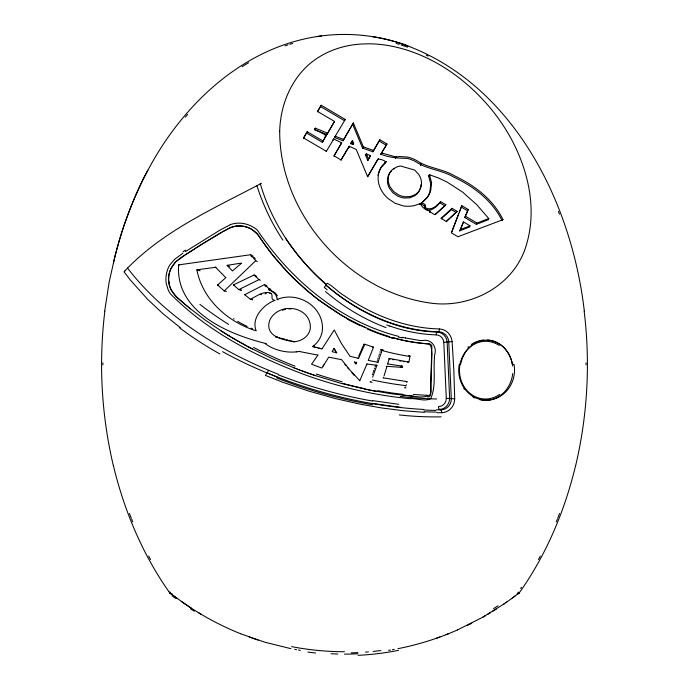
<?xml version="1.0" encoding="UTF-8"?>
<svg xmlns="http://www.w3.org/2000/svg" width="689" height="689" viewBox="0 0 689 689"><rect width="100%" height="100%" fill="white"/><g stroke="black" fill="none" stroke-linecap="round" stroke-linejoin="round"><path stroke-width="1.03" d="M420.988 184.609L420.609 187.666L419.024 191.387A18.422 15.959 30.5 0 1 414.752 195.745L409.912 197.786L404.383 198.036A18.405 15.942 30.5 0 1 397.751 196.089L392.971 192.842L389.518 188.398A18.147 15.718 30.5 0 1 387.399 181.173L387.786 177.073L388.897 174.231A17.897 15.502 30.5 0 1 391.343 170.975M402.962 395.245C411.876 395.021 422.512 399.715 430.444 394.547L431.865 346.653A2.713 2.618 84.4 0 0 429.35 344C417.336 342.898 404.848 341.253 393.049 337.67M387.485 363.93L402.23 366.135L402.135 367.383L386.21 366.281M402.135 367.461L400.92 367.401M251.089 256.652L253.173 256.317L250.624 254.732L178.64 264.877C175.092 311.919 228.584 334.475 266.333 343.622M104.685 311.101L109.172 282.034L115.64 253.345M409.025 361.673L409.989 355.696L408.629 355.748M459.632 364.688L459.77 363.947M405.692 381.439L406.975 381.62L406.803 382.455M406.346 384.746L406.217 385.384M405.881 386.968L405.683 387.924L404.426 387.683M575.659 465.376C564.791 510.764 546.377 554.662 519.291 592.807M407.483 362.095L408.956 362.104L389.233 358.469L387.683 363.938M386.977 366.341L384.1 375.729M380.655 349.995L383.299 350.055M379.966 352.217L380.139 351.657M382.171 349.745L381.336 352.363M379.226 354.542L379.406 353.948M383.239 377.848L383.644 377.167M378.649 356.316L378.838 355.722M381.215 352.734L378.02 362.293L377.193 362.233M353.19 144.612L353.638 143.252L352.535 140.625L350.606 143.631L353.19 144.612L352.535 143.036M377.882 358.668L378.072 358.082M470.019 225.794L469.631 226.965L459.684 230.867L463.482 221.944L470.019 225.794L460.596 229.48L459.684 230.867M377.296 360.442L377.486 359.847M375.186 366.608L375.436 365.893M374.437 368.77L374.687 368.055M366.824 363.99L376.969 365.299L372.594 377.253M373.662 370.923L373.92 370.208M373.145 372.361L373.404 371.647M372.361 374.506L372.628 373.791M377.985 175.325A28.602 24.77 30.5 0 1 381.387 167.194L385.737 162.561C386.779 160.985 378.313 157.97 377.581 159.676L367.659 176.53M363.473 345.086L363.783 344.336L364.782 344.25L373.498 347.17L368.253 360.425M386.15 161.459L381.947 165.971A28.731 24.882 30.5 0 0 378.528 174.136C377.383 179.795 378.692 185.754 381.603 190.681A29.584 25.622 30.5 0 0 388.01 198.492L395.064 203.264L403.039 205.839A28.542 24.718 30.5 0 0 414.39 205.589L420.462 203.531A7.768 6.726 30.5 0 0 421.616 205.822A10.585 9.172 30.5 0 0 425.492 209.241C431.219 212.556 437.885 205.667 440.59 201.713C437.308 205.029 432.658 210.085 427.283 208.578C424.657 208.827 425.544 203.221 424.321 205.83L420.781 203.746L421.694 202.6L425.147 204.633L424.278 207.001L425.501 209.284A15.761 13.651 30.5 0 0 429.953 211.084L429.6 212.419M420.781 203.746L426.612 198.303A28.843 24.976 30.5 0 0 429.936 191.551L430.754 183.946L428.558 175.678L429.462 174.73L438.6 178.02L447.049 182.042L462.672 192.153L476.547 204.495L488.751 218.508L488.277 219.722L476.366 224.356L464.791 217.543L468.253 209.482L461.845 205.71L459.313 212.1M460.596 229.48L463.482 221.944M464.791 217.543L468.253 209.482M451.562 232.331L458.667 213.779M461.845 205.71L451.424 232.916L457.944 236.758L502.996 219.645M557.745 518.18L559.554 513.451M370.053 381.827L370.854 381.723M366.944 364.007L359.796 380.672L359.296 380.466M556.238 521.935L557.384 519.127M362.767 346.756L363 346.197M364.782 344.25L358.581 358.332L357.935 358.254M362.526 347.316L361.363 350.055M360.778 351.424L361.07 350.744M360.476 352.113L359.288 354.835M333.984 156.119L341.675 142.778L333.752 139.014L333.011 139.996L333.864 139.075M370.036 156.748L370.518 155.654L366.29 153.888L365.385 154.801L367.788 160.554L370.363 155.585M358.693 356.196L358.995 355.515M322.357 142.339L322.977 141.021L307.165 131.711L306.545 133.029L322.357 142.339L326.302 135.363L314.864 129.36M502.143 220.713A73.801 63.913 30.5 0 0 493.737 207.363C483.282 193.997 468.908 184.247 453.689 177.039C442.062 170.019 427.447 169.511 416.32 162.044A27.973 24.227 30.5 0 0 406.846 158.324C397.906 158.263 389.319 157.574 380.802 154.198L386.968 144.001L379.846 139.807L373.559 150.486L363.37 146.886L353.354 122.935L343.027 140.754L334.509 137.456L345.267 119.447L321.169 105.262L317.534 111.437L334.509 121.428L326.982 134.484L314.52 129.799M170.562 269.52C175.101 258.659 187.33 254.482 196.038 247.885M326.061 284.996C326.379 284.376 326.827 283.842 327.258 283.3C332.615 285.771 338.79 292.704 344.715 295.977C372.448 315.209 405.339 328.11 439.324 328.946A2.687 0.715 -88.6 0 1 438.583 331.771A10.688 10.326 -89.7 0 1 448.746 341.804L451.304 398.767A10.74 10.344 -85.2 0 1 440.891 409.843L436.283 409.834M314.752 129.291L315.286 128.128L314.692 129.437L315.407 128.18L327.585 133.184L334.509 121.428M355.748 362.75C354.206 365.161 357.806 362.853 356.23 362.345M352.673 124.373L362.595 148.126L372.956 151.778L373.559 150.486M326.982 134.484L327.585 133.184M343.027 140.754L353.354 122.935M385.392 162.845L385.978 161.596M317.483 111.799L321.169 105.262M372.956 151.778L379.846 139.807M367.788 160.554L370.518 155.654M430.444 394.547L431.193 391.808L430.909 383.962L431.943 354L431.211 347.144L429.35 343.975A157.85 139.367 33.1 0 1 419.98 343.122L416.208 342.605M395.495 158.281L396.123 157.014L399.293 156.506L407.535 157.058A28.103 24.339 30.5 0 1 417.06 160.795C428.179 168.262 442.794 168.762 454.413 175.79C469.657 182.998 484.04 192.774 494.521 206.149A73.93 64.025 30.5 0 1 502.944 219.533M441.304 218.783L451.373 209.637L452.01 208.336L457.186 211.377L446.257 221.703M395.426 158.298L396.123 157.014L395.348 158.272M476.366 224.356L477.038 223.064L488.751 218.508M145.603 174.722C180.217 106.425 242.916 46.017 321.462 35.931M488.647 218.379L488.277 219.722M538.445 559.571L540.34 556.101M420.626 165.067L421.315 163.801M381.163 154.302L381.861 153.036M372.749 151.718L373.455 150.452M334.82 137.576L335.534 136.319M342.812 140.668L343.639 139.454M362.724 148.169L363.43 146.912M326.767 134.398L327.482 133.141M274.954 300.464C269.166 299.224 274.437 294.832 270.2 292.937C263.034 290.87 256.334 296.52 250.331 299.241L244.741 294.703L264.395 284.643L266.255 285.496M325.931 285.324L324.269 287.391L327.146 289.845M307.165 131.711L303.53 137.886L326.465 151.382M303.479 138.248L306.545 133.029M322.977 141.021L326.302 135.363M326.19 151.58L333.752 139.014M341.675 142.778L334.001 155.817L341.124 160.012L349.22 146.257L356.222 149.427L367.659 176.806L378.321 158.685M340.9 160.124L349.22 146.257M350.606 143.631L352.535 140.625M380.802 154.198L386.968 144.001M324.82 135.983L325.535 136.336L326.164 135.294M341.537 142.709L341.193 143.872M348.712 147.343L349.332 146.309M365.385 154.801L365.945 155.042L366.574 154.009M378.433 158.728L377.581 159.676M362.595 148.126L363.37 146.886M384.798 162.242L385.909 161.372M323.916 364.877L321.849 368.047L311.549 364.257L317.974 355.042M419.808 204.306L420.402 203.35M429.729 174.808L429.075 175.841L428.558 175.678M323.107 366.092L328.731 357.152L341.623 359.71L350.245 370.475L359.796 380.672M322.133 348.694L334.243 329.962L341.417 343.492L349.995 356.299L358.581 358.332M428.773 176.151L429.462 174.73M520.686 588.475L521.504 587.278M334.509 137.456L335.371 136.258L343.527 139.411M345.267 119.447L344.405 120.627L320.549 106.588M419.498 204.469L420.247 203.436M421.1 203.539L427.404 197.243A28.972 25.088 30.5 0 0 430.737 190.448L431.572 182.8L429.574 174.972M518.679 593.272L519.291 592.807M444.939 205.847L445.826 204.693L440.659 201.653L440.013 202.954L444.939 205.847L435.457 214.468M185.298 117.139L187.649 114.383M124.898 270.898C162.458 231.03 213.84 208.56 261.458 183.291M124.855 270.941L124.046 271.854L130.135 279.751L147.42 299.112L162.819 313.564L180.311 327.697M175.213 262.423L170.915 268.701A20.274 16.889 -75.8 0 0 168.641 277.478M225.94 277.529L217.595 285.013L224.226 290.956L255.748 260.7L257.359 261.682M175.953 261.665L184.893 255.18M430.203 211.153L429.635 211.669L434.802 214.718L445.826 204.693M241.081 263.138L227.112 265.343L232.434 270.958L241.443 263.319M457.186 211.377L446.196 221.419L440.986 218.353L452.01 208.336M518.404 593.487L518.429 593.47A1.697 1.671 17.2 0 0 518.903 593.272M517.775 593.97L512.461 597.957M514.924 596.131L513.374 597.285M511.565 598.612L512.53 597.906M511.643 598.56L503.521 604.287M169.727 592.798L170.579 592.187M266.867 372.956L265.437 375.427L283.239 382.429L308.672 391.068L335.827 398.681L359.357 403.995L381.525 407.931L403.203 410.713L424.2 412.332M505.709 602.789L506.759 602.048M504.563 603.573L482.584 617.318L457.418 629.953M185.668 254.654L188.037 253.078M188.855 252.527L201.825 244.251M185.47 251.563L217.698 231.547A146.99 87.141 -41.2 0 0 220.463 229.85L230.247 224.76M182.886 253.242L174.696 259.245L169.933 264.834A20.36 16.863 -75.8 0 0 167.616 269.528L166.686 272.706A25.863 21.419 -75.7 0 0 166.006 277.185L165.92 280.492A21.66 18.095 -75.3 0 0 166.273 283.644L168.168 289.802A33.649 28.654 -73.1 0 0 170.286 293.686C207.837 331.934 257.712 357.557 307.733 375.806C333.907 385.013 360.915 391.92 388.363 396.054C395.546 397.131 402.764 397.966 409.989 398.681C416.811 397.984 424.39 401.876 430.642 398.698C436.232 386.52 433.295 372.034 434.406 358.866A65.731 60.976 89.4 0 1 434.587 355.119C437.455 346.808 431.15 338.549 422.262 340.581A38.351 36.896 62.1 0 1 419.093 340.375L405.476 337.963M496.614 608.861L492.954 611.169M196.925 247.325L221.78 232.219M202.626 243.76L206.821 241.176M207.708 240.633L210.489 238.954M211.463 238.368L220.936 232.718M487.838 614.269L490.413 612.728M220.997 232.701L230.074 227.68L236.413 226.052M222.616 231.728L231.883 227.051A21.548 20.153 -63.8 0 1 234.949 226.25L240.108 225.897A28.516 26.888 -71.8 0 1 243.122 226.207A27.465 25.898 -72.2 0 1 251.674 229.334L257.307 234.088L264.051 243.57M482.619 617.301L485.228 615.802M393.789 169.063L394.702 168.547M277.366 295.745A10.456 10.292 -72.4 0 0 274.945 293.058A17.406 17.096 -80.1 0 0 270.433 290.388C267.616 290.267 269.029 288.338 270.605 289.613M270.433 290.388L271.121 290.009M265.213 286.176L266.385 285.556L267.013 286.133M260.347 280.285L258.986 279.648L238.773 289.621L233.459 284.884L254.138 274.963L255.912 275.807M256.79 276.384L255.266 276.702M457.47 629.927C438.411 638.376 418.404 644.654 397.958 648.685M274.756 300.387C263.215 304.839 251.158 317.956 256.084 330.711M446.033 634.681L448.625 633.665M282.611 310.334L283.377 310.041M436.413 638.255L439.926 636.989M276.78 297.148L276.857 297.398A7.398 7.26 -73.1 0 1 277.099 299.5C296.261 291.369 320.463 304.383 322.4 325.484A22.789 22.711 -61 0 1 312.487 346.619M284.557 309.654L285.547 309.387M265.093 293.824L266.385 293.523M392.394 649.71L394.272 649.365M388.605 650.33L390.499 650.037M255.8 330.694C227.766 321.97 202.532 299.482 196.873 269.812L215.915 267.263M296.253 351.872A37.128 36.758 -45.9 0 0 299.172 351.45L299.732 351.381M312.754 346.541L321.935 348.987M287.382 308.388C280.087 309.206 272.646 313.417 269.692 320.359C264.361 336.413 282.852 339.97 294.289 341.804M296.253 351.89C287.158 352.777 277.796 350.899 269.743 346.584A36.491 36.095 -67.6 0 1 265.446 343.82L265.231 343.665M293.643 341.822C300.206 341.451 307.13 337.808 309.542 331.409A13.401 13.367 -74.2 0 0 310.343 326.638L310.291 325.242A17.681 17.613 -80.6 0 0 307.044 316.664A17.63 17.561 -82.6 0 0 306.105 315.407L305.149 314.382A22.212 22.082 79.1 0 0 287.408 308.603M449.641 398.38L447.144 342.071A10.748 10.301 82.6 0 0 437.007 332.038C403.78 331.168 371.707 318.421 344.621 299.62C338.738 295.547 333.071 291.171 327.619 286.546C324.795 284.135 327.568 286.503 329.049 287.718C359.822 313.073 398.294 330.737 438.583 331.771L437.007 332.038A2.687 0.732 -88.5 0 0 436.24 334.837A8.027 7.717 84.7 0 1 443.802 342.338L452.13 341.537L453.827 370.174L454.706 398.819L446.283 398.328A7.967 7.648 -81.2 0 1 438.523 406.579A2.687 0.749 89.7 0 0 439.229 409.455L440.891 409.843A2.687 0.741 89.7 0 1 441.589 412.728L436.904 412.72M372.723 347.213L373.498 347.17M277.322 337.076L275.428 336.973M401.015 366.083L402.23 366.135M423.769 409.455C369.933 406.467 316.802 393.436 267.022 372.887L275.367 376.263M269.769 293.247L271.165 293.428M412.022 396.123L413.529 396.253M411.385 396.054L392.084 393.884L371.044 390.336M375.849 365.187L376.969 365.299M400.929 407.388L372.585 403.435M398.759 404.34L372.775 400.645M406.975 381.62L383.411 377.882M298.475 650.028L300.37 650.33M403.22 361.536L404.417 361.734M356.695 362.44L354.447 362.061M399.62 360.924L400.817 361.131M378.02 362.293L368.391 360.433M376.823 391.421L369.657 390.06M294.728 649.365L296.597 649.71M317.836 355.102L299.181 351.468M370.01 390.129L364.886 389.087M367.969 389.724L368.985 389.922M365.98 389.311L366.97 389.518M392.411 359.52L393.608 359.77M290.973 648.668L265.136 642.312L240.495 633.725M365.015 389.113L340.926 383.317L315.648 375.677M372.086 382.335L370.82 382.059M388.811 358.728L390.008 358.995M224.226 290.956L226.405 291.473M398.742 336.404C339.918 321.418 290.913 280.07 257.565 230.402A23.047 21.798 -65.8 0 0 254.697 228.025L251.261 226.07A35.759 33.692 -74 0 0 247.196 224.45L245.026 223.847A28.662 27.009 -73.1 0 0 230.221 224.648M217.595 285.013L218.775 285.324M250.331 299.241L252.484 299.801M313.219 346.593L314.666 346.972M315.82 347.273L317.259 347.644M293.307 341.443L291.662 341.012M318.688 348.023L320.127 348.401M288.915 340.28L290.293 340.65M287.537 339.91L286.159 339.539M396.08 157.023L381.68 152.984M284.781 339.169L283.403 338.79M244.741 294.703L245.577 294.926M282.852 338.635L281.465 338.256M381.809 350.124L380.716 349.814M280.087 337.868L278.709 337.472M238.773 289.621L241.494 290.413M196.873 269.812L200.146 270.811M233.459 284.884L234.63 285.237M178.64 264.877L179.355 265.101M389.328 336.585L379.251 333.218A152.364 133.356 32.5 0 1 374.205 331.28M315.708 375.694L312.763 374.704M252.717 638.307L258.065 640.098M313.702 375.023L314.666 375.35M385.263 162.406L385.737 162.561M259.994 294.229L261.458 294.728M312.978 374.782L310.016 373.757M311.617 374.316L308.905 373.369M584.315 311.101C571.655 201.205 512.177 81.922 401.446 43.631A186.702 186.702 0 0 0 372.465 36.638A179.64 179.64 0 0 0 316.535 36.638M401.032 44.906L407.492 47.145M309.094 373.438L300.774 370.424M308.155 373.102L306.2 372.404M386.779 325.027L389.871 326.13M364.903 344.741L363.783 344.336M249.185 637.032L251.829 637.988M305.167 372.034L301.894 370.837M301.033 370.518L297.424 369.158M298.535 369.58L299.646 370.002M351.476 142.434L353.638 143.252M297.605 369.226L294.194 367.909M295.28 368.331L296.339 368.744M276.659 376.771L277.305 377.021M278.666 374.403C221.005 351.588 165.773 317.672 127.482 268.03M294.237 367.926L272.37 358.693L250.899 348.186M374.187 331.314L361.096 325.664M277.133 299.5L277.994 299.844M268.607 289.587L268.934 289.716A18.086 17.768 -80.2 0 1 273.3 292.3M251.166 328.188L252.527 328.739M240.452 633.699C221.557 626.077 203.47 616.448 186.581 605.045M227.112 265.343L229.687 266.41M366.892 155.438L365.945 155.042M365.713 327.766L345.938 317.81M274.945 293.058L273.283 292.317A10.748 10.585 -72.4 0 1 276.074 295.512L276.659 296.83M348.479 147.239L349.134 147.541M247.187 326.422L243.923 324.82M426.353 55.206L428.093 56.093M251.829 348.677L252.407 348.978M251.261 348.376L249.16 347.273M250.693 348.074L247.454 346.369M242.649 324.157L243.286 324.493M248.979 347.17L241.925 343.337M246.602 345.904L234.208 338.919M241.383 323.468L242.011 323.813M347.911 318.912L341.933 315.502M240.056 342.278L241.055 342.846M240.134 322.762L240.762 323.115M239.057 341.718L237.068 340.581M345.361 317.483L344.087 316.751M342.821 316.018L343.449 316.389M236.094 340.022L231.495 337.317M379.226 141.124L386.116 145.181M461.251 207.036L467.418 210.67M465.635 216.355L477.038 223.064M451.373 209.637L456.29 212.539M238.902 322.047L239.522 322.409M341.055 314.976L342.33 315.734M233.295 338.385L230.522 336.732M341.477 315.226L319.093 300.232M198.604 612.745L201.145 614.269M340.633 314.727L338.954 313.719M230.617 336.792L224.45 333.002M228.877 335.741L229.747 336.266M237.688 321.315L238.299 321.677M228.007 335.207L221.582 331.185M338.42 313.392L335.81 311.764M223.305 332.279L223.873 332.641M222.754 331.934L220.437 330.453M220.954 330.78L204.383 319.481L188.648 307.397M191.284 608.146L181.31 601.394M185.479 604.287L172.646 595.055M233.545 318.602L234.131 319.007M518.421 592.196L519.273 592.798M323.02 303.134L323.572 303.539M322.469 302.729L316.639 298.354M176.513 597.931L177.409 598.595M174.825 596.691L175.643 597.303M173.318 595.563L174.05 596.106M277.047 336.999L276.392 336.49M172.681 595.081L171.475 594.159M318.783 299.999L315.958 297.812M170.062 593.083L168.874 591.618M171.208 593.961L169.994 593.022M316.027 297.872L313.211 295.641M315.416 297.398L312.35 294.944M189.587 308.155L190.526 308.913M312.823 295.331L306.252 289.854M252.562 299.698L251.881 299.147M311.833 294.53L306.958 290.457M188.993 307.682L176.539 296.993L171.173 289.948M188.218 307.036L185.884 305.098M185.108 304.452L176.565 296.976M306.872 290.388L304.848 288.631M306.08 289.707L292.015 276.72M269.477 289.104L264.395 284.643M304.495 288.329L303.539 287.485M270.424 289.182L269.554 288.407M302.936 286.951L293.824 278.494M241.357 290.172L240.711 289.604M258.986 279.648L254.138 274.963M225.51 277.391L215.424 267.082M293.144 277.831L282.869 267.099L272.568 254.913M291.12 275.824L287.89 272.508M287.313 271.897L285.582 270.062M354.241 375.35L351.941 372.809M255.748 260.7L250.624 254.732M255.292 258.875L254.077 257.41M356.006 363.904L354.49 362.069M348.591 368.934L347.506 367.616M275.85 258.961L276.41 259.632M275.307 258.297L271.991 254.189M345.904 365.635L344.853 364.3M272.034 254.232L265.334 245.379M271.345 253.371L264.834 244.673M265.248 245.25L259.443 236.801M168.874 591.627C142.244 553.749 124.098 510.299 113.34 465.376M282.886 240.134C271.681 223.314 262.991 204.866 256.911 185.599M335.612 351.183L334.751 349.797M148.66 556.092L150.547 559.571M366.29 153.888L368.477 159.116M351.881 141.469L352.208 142.253M131.616 519.118L132.762 521.926M558.374 211.402L559.451 214.167M129.446 513.443L131.255 518.171M169.382 285.203L168.814 282.378M513.047 363.947L513.176 364.679M443.802 342.338L446.283 398.328M405.58 385.607A273.206 201.429 19 0 1 372.37 379.983M409.964 356.446A206.347 175.85 27.9 0 1 383.162 350.787M314.503 345.439A22.565 22.479 -60.9 0 1 312.987 346.593M289.01 308.999A21.376 21.256 79.6 0 1 291.034 308.887M416.199 342.734A167.935 148.144 33 0 1 393.402 337.894M392.317 338.023A182.396 160.503 32.8 0 1 367.315 329.049M360.192 325.733A202.29 175.971 32.2 0 1 347.695 319.317M335.844 311.704A205.356 175.816 32.1 0 1 324.174 303.883M285.194 269.321A219.576 178.184 33.7 0 1 276.599 259.512M236.422 226.173A26.897 25.459 -65.1 0 1 259.564 236.715M168.883 282.361A21.221 17.716 -75.8 0 1 168.702 277.478M169.503 285.151A25.519 21.652 -74.5 0 0 172.267 291.662A29.205 25.131 -71.8 0 0 176.591 296.925M228.584 324.381A253.621 141.159 21.4 0 1 199.913 304.426M295.047 366.195A296.787 196.451 17.3 0 1 253.621 347.489M342.054 381.784A309.189 208.672 17 0 1 316.32 374.032M364.929 388.699A304.254 209.577 17 0 1 342.226 383.265M402.901 394.341A282.869 199.982 17.3 0 1 377.684 390.654M427.369 395.262A250.925 185.789 18.5 0 1 413.348 394.427M430.479 394.547A2.713 2.627 -80.2 0 1 427.671 397.028M499.758 394.315A28.869 26.113 -88.6 0 1 465.997 389.354A28.869 26.113 -88.6 0 1 465.583 351.683A28.869 26.113 -88.6 0 1 499.224 345.465M344.431 651.734A230.212 186.598 0.4 0 1 291.576 646.618M357.944 653.783A229.282 190.569 0 0 1 344.431 654.111M398.449 650.356A230.341 190.285 0 0 1 358.056 655.325M584.143 311.118A439.961 439.961 0 0 1 575.711 465.394M113.427 262.897A385.47 385.47 0 0 1 145.474 174.653M113.289 465.394A439.978 439.978 0 0 1 104.857 311.118M514.063 364.498A30.066 27.896 -88.5 0 1 486.58 400.18A30.066 27.896 -88.5 0 1 459.227 364.602M460.708 364.171A30.101 26.337 -88.6 0 1 486.623 340.142A30.101 26.337 -88.6 0 1 512.297 364.128M326.207 284.299A205.606 178.012 29.1 0 1 260.227 183.463M439.324 328.998A13.453 12.867 83.3 0 1 452.036 341.537M454.662 398.828A13.522 12.884 -79.5 0 1 441.589 412.694M267.203 373.025A299.818 180.966 13.9 0 1 222.599 351.674M435.672 410.394A247.618 168.013 15.2 0 1 423.787 409.981M219.851 353.948A268.038 155.258 15.1 0 1 179.76 327.947M405.468 337.998A134.751 122.401 36.5 0 1 402.118 337.266M402.014 337.929A158.005 142.881 35.9 0 1 398.621 337.11M185.539 250.15A152.949 63.095 -43.5 0 1 182.998 251.812M171.139 289.983A25.975 22.151 -73.8 0 1 169.296 285.074L168.581 279.984A19.361 16.217 -75.6 0 1 168.771 275.85L169.201 273.722A22.126 18.422 -75.8 0 1 170.562 269.52M392.971 338.204A134.243 118.069 32.7 0 1 389.216 337.102M498.026 605.777A109.034 21.635 -25.4 0 1 493.557 608.645M471.784 623.287A199.491 108.449 -11.8 0 1 467.099 625.621M380.819 650.537A231.986 189.621 -0.2 0 1 373.205 651.432M368.434 651.889A231.986 189.621 -0.2 0 1 365.566 652.121M357.918 652.595A231.986 189.621 -0.2 0 1 351.226 652.845M337.834 653.999A225.286 186.969 0 0 1 331.073 653.749M315.553 652.991A233.683 192.283 0.1 0 1 307.854 652.078M194.332 611.203A125.053 32.607 22.8 0 1 190.62 608.835M175.635 598.44A66.687 5.176 31.2 0 1 172.026 595.692M171.854 593.737A2.377 2.282 67.8 0 1 169.976 593.186M518.49 593.634A3.548 3.54 0 0 1 517.077 593.772A3.936 3.867 12.8 0 0 518.197 593.591M518.963 593.177A1.783 1.731 -72.9 0 1 518.214 593.66M171.897 593.772A3.281 3.264 -26.4 0 1 170.794 593.694M170.812 593.651A1.791 1.766 -12.5 0 1 170.054 593.238M586.063 362.862A438.626 438.626 0 0 1 586.063 364.817M396.321 43.433A184.652 184.652 0 0 1 399.146 44.311M289.854 44.303A185.367 185.367 0 0 1 292.687 43.433M285.108 45.862A195.874 195.874 0 0 1 287.968 44.897M242.132 66.721A212.436 212.436 0 0 1 248.643 62.733M102.885 364.808A444.491 444.491 0 0 1 102.885 362.862M518.119 592.333A1.964 1.964 0 0 1 517.809 592.411M115.786 253.38A381.654 381.654 0 0 1 147.79 170.243M372.465 36.629A187.33 187.33 0 0 1 407.948 45.896M372.671 401.05A319.283 202.084 15.3 0 1 278.502 374.911M436.611 398.983A270.579 182.309 15.8 0 1 400.266 396.416M449.59 398.388A10.679 10.189 -78.6 0 1 439.229 409.421M441.089 416.845A268.064 200.714 18.9 0 1 399.301 414.933M372.62 404.779A314.606 206.734 15.5 0 1 276.685 377.899M268.503 370.294A2.98 0.465 -67.4 0 1 267.229 372.663M326.552 284.945A201.205 166.927 37.2 0 1 285.832 238.687M436.249 334.888A147.773 132.116 36.1 0 1 389.896 326.052M385.978 327.611A182.275 162.492 35.8 0 1 325.587 291.576M436.171 412.082A243.269 169.856 16 0 1 424.166 411.746M487.545 340.004A30.213 27.327 -88.6 0 1 512.668 366.048M512.719 373.55A30.213 27.327 -88.6 0 1 479.845 399.723M474.773 397.958A30.213 27.327 -88.6 0 1 472.912 396.985M464.283 389.19A30.213 27.327 -88.6 0 1 463.843 388.579M467.909 347.196A30.213 27.327 -88.6 0 1 468.451 346.688M471.328 344.448A30.213 27.327 -88.6 0 1 483.876 340.004M279.691 131.091C279.527 213.711 347.678 291.094 429.23 302.893C470.699 309.439 515.811 285.1 526.827 243.303C537.084 207.699 527.938 169.348 510.506 137.559A182.929 158.418 30.5 0 0 492.308 110.49C466.617 78.761 430.771 53.578 390.163 45.879A114.348 99.027 30.5 0 0 368.253 43.803L362.19 43.993A100.12 86.711 30.5 0 0 310.67 63.044C290.706 79.597 280.38 105.52 279.691 131.091M421.53 183.455L421.151 186.478L419.584 190.173A18.31 15.856 30.5 0 1 415.346 194.487L410.541 196.52L405.063 196.761A18.284 15.838 30.5 0 1 398.475 194.841L393.738 191.62L390.31 187.201A18.026 15.614 30.5 0 1 388.208 180.036L388.587 175.971L389.69 173.154A17.776 15.391 30.5 0 1 393.686 168.607L397.389 166.686L400.585 165.997L414.683 170.088L418.619 174.291A17.638 15.27 30.5 0 1 421.384 181.371L421.53 183.455M421.28 163.793L420.557 165.05L421.255 163.775M334.044 348.445L332.115 351.64L336.878 352.906L334.044 348.445"/></g></svg>
